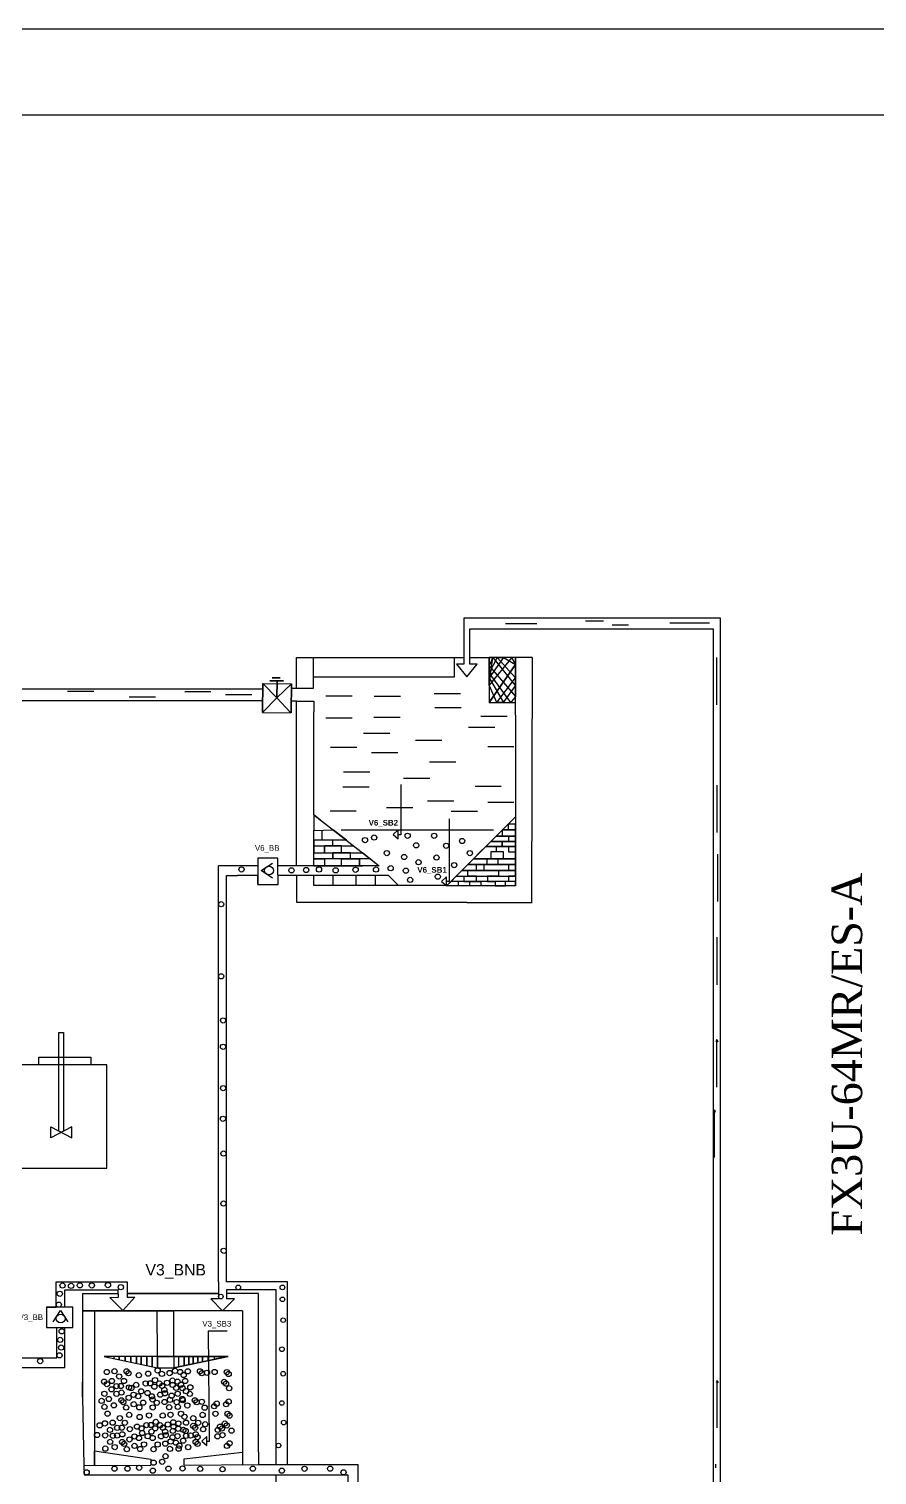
# Model space of a CAD drawing. Header units: millimetres. Extents: x 7014966 to 7187914, y 108642 to 109358.
# Drawn here: x 7015304.6 to 7015434.8, y 109136.1 to 109358.2 of the extents above; entities that cross this region are included whole.
import ezdxf

# ---------------------------------------------------------------- set-up
doc = ezdxf.new("R2010")
doc.units = ezdxf.units.MM
doc.layers.add('1. Net dam', color=7, linetype='Continuous', lineweight=35)
doc.layers.add('Layer1', color=7, linetype='Continuous', lineweight=30)
doc.styles.add('Annotative', font='txt')
doc.styles.get("Standard").update_dxf_attribs({"font": 'arial.ttf'})

msp = doc.modelspace()

# ---------------------------------------------------------------- linework, layer by layer
for p, q in [((7015410.79, 109267.76), (7015371.35, 109267.76)), ((7015371.35, 109267.76), (7015371.35, 109260.69)), ((7015377.78, 109266.93), (7015382.58, 109266.93)), ((7015390.03, 109267.32), (7015392.84, 109267.32)), ((7015394.17, 109266.72), (7015396.63, 109266.72)), ((7015403.01, 109267.04), (7015409.08, 109267.04)), ((7015410.79, 109220.13), (7015410.79, 109267.76)), ((7015372.3, 109260.68), (7015372.3, 109266.1)), ((7015372.3, 109266.1), (7015409.67, 109266.1)), ((7015409.67, 109266.1), (7015409.67, 109218.07)), ((7015345.71, 109256.96), (7015345.71, 109261.69)), ((7015345.71, 109261.69), (7015371.35, 109261.69)), ((7015348.32, 109256.96), (7015348.32, 109261.69)), ((7015369.92, 109258.71), (7015369.92, 109261.69)), ((7015371.35, 109260.69), (7015370.27, 109260.69)), ((7015370.27, 109260.69), (7015371.82, 109258.71)), ((7015371.82, 109258.71), (7015373.41, 109260.68)), ((7015372.3, 109261.69), (7015375.82, 109261.69)), ((7015373.41, 109260.68), (7015372.3, 109260.68)), ((7015379.29, 109261.69), (7015375.28, 109261.69)), ((7015375.28, 109261.69), (7015375.28, 109257.47)), ((7015378.72, 109261.69), (7015375.28, 109257.47)), ((7015377.47, 109261.69), (7015375.28, 109258.57)), ((7015376.48, 109261.69), (7015375.28, 109259.35)), ((7015375.28, 109260.39), (7015375.28, 109261.69)), ((7015375.82, 109261.69), (7015375.28, 109260.39)), ((7015375.28, 109257.47), (7015375.82, 109261.69)), ((7015379.29, 109260.64), (7015375.28, 109254.78)), ((7015375.28, 109254.78), (7015379.29, 109260.64)), ((7015375.28, 109259.35), (7015375.28, 109260.39)), ((7015375.28, 109260.39), (7015379.29, 109255.73)), ((7015375.82, 109261.69), (7015379.29, 109257.33)), ((7015377.47, 109261.69), (7015376.48, 109261.69)), ((7015379.29, 109258.57), (7015376.48, 109261.69)), ((7015376.48, 109261.69), (7015377.47, 109261.69)), ((7015379.29, 109261.69), (7015377.47, 109261.69)), ((7015377.47, 109261.69), (7015377.47, 109261.69)), ((7015377.47, 109261.69), (7015379.29, 109260.64)), ((7015379.29, 109261.69), (7015378.72, 109261.69)), ((7015379.29, 109260.64), (7015378.72, 109261.69)), ((7015381.88, 109261.69), (7015379, 109261.69)), ((7015379.29, 109252.84), (7015379.29, 109261.69)), ((7015379.29, 109261.69), (7015379.29, 109260.64)), ((7015379.29, 109260.64), (7015379.29, 109258.57)), ((7015381.88, 109261.69), (7015381.78, 109224.05)), ((7015410.23, 109254.42), (7015410.23, 109261.71)), ((7015340.52, 109257.71), (7015344.9, 109257.67)), ((7015348.32, 109258.71), (7015369.92, 109258.71)), ((7015375.28, 109258.57), (7015375.28, 109259.35)), ((7015378.59, 109254.78), (7015375.28, 109259.35)), ((7015375.28, 109259.35), (7015375.28, 109258.57)), ((7015375.28, 109257.47), (7015375.28, 109258.57)), ((7015375.28, 109258.57), (7015377.47, 109254.78)), ((7015375.28, 109257.47), (7015375.28, 109254.78)), ((7015375.28, 109257.47), (7015375.28, 109254.78)), ((7015376.44, 109254.78), (7015375.28, 109257.47)), ((7015376.44, 109254.78), (7015379.29, 109258.57)), ((7015379.29, 109258.57), (7015379.29, 109257.33)), ((7015379.29, 109257.33), (7015379.29, 109258.57)), ((7015340.51, 109256.84), (7015224.71, 109256.84)), ((7015314.56, 109256.46), (7015310.52, 109256.46)), ((7015324.05, 109255.62), (7015320.01, 109255.62)), ((7015332.55, 109256.4), (7015328.52, 109256.4)), ((7015338.81, 109255.96), (7015334.77, 109255.96)), ((7015344.9, 109256.96), (7015345.71, 109256.96)), ((7015345.71, 109256.96), (7015348.32, 109256.96)), ((7015354.23, 109255.75), (7015350.19, 109255.75)), ((7015361.67, 109255.71), (7015357.63, 109255.71)), ((7015370.88, 109256.14), (7015366.84, 109256.14)), ((7015377.47, 109254.78), (7015379.29, 109257.33)), ((7015379.29, 109255.73), (7015378.59, 109254.78)), ((7015379.29, 109255.73), (7015378.59, 109254.78)), ((7015379.29, 109257.33), (7015379.29, 109255.73)), ((7015379.29, 109255.73), (7015379.29, 109255.73)), ((7015340.49, 109255.02), (7015225.84, 109255.02)), ((7015340.48, 109253.23), (7015344.82, 109253.22)), ((7015344.88, 109255.12), (7015344.88, 109255.12)), ((7015345.71, 109254.99), (7015344.88, 109254.99)), ((7015345.71, 109253.14), (7015345.71, 109254.99)), ((7015345.71, 109254.99), (7015348.35, 109254.99)), ((7015345.71, 109229.71), (7015345.71, 109253.14)), ((7015348.35, 109254.99), (7015348.35, 109253.34)), ((7015348.35, 109237.53), (7015348.35, 109253.34)), ((7015370.96, 109253.95), (7015366.93, 109253.95)), ((7015375.28, 109254.78), (7015379.29, 109254.78)), ((7015375.28, 109254.78), (7015379.29, 109254.78)), ((7015375.28, 109254.78), (7015376.44, 109254.78)), ((7015376.44, 109254.78), (7015377.47, 109254.78)), ((7015376.44, 109254.78), (7015377.47, 109254.78)), ((7015377.47, 109254.78), (7015376.44, 109254.78)), ((7015354.23, 109252.4), (7015350.19, 109252.4)), ((7015361.58, 109252.49), (7015357.55, 109252.49)), ((7015376.12, 109250.95), (7015372.09, 109250.95)), ((7015378.02, 109252.61), (7015373.98, 109252.61)), ((7015379.29, 109252.84), (7015379.29, 109234.09)), ((7015360, 109250.04), (7015355.97, 109250.04)), ((7015367.99, 109248.95), (7015363.96, 109248.95)), ((7015354.96, 109247.86), (7015350.93, 109247.86)), ((7015361.24, 109247.05), (7015357.2, 109247.05)), ((7015379.07, 109248), (7015375.04, 109248)), ((7015370.13, 109245.63), (7015366.1, 109245.63)), ((7015356.96, 109244.11), (7015352.92, 109244.11)), ((7015361.7, 109242.2), (7015361.7, 109234.47)), ((7015366.14, 109243.11), (7015362.1, 109243.11)), ((7015410.26, 109234.82), (7015410.26, 109242.11)), ((7015356.82, 109241.78), (7015352.78, 109241.78)), ((7015377.12, 109241.87), (7015373.09, 109241.87)), ((7015348.36, 109237.53), (7015358.39, 109229.71)), ((7015349.37, 109236.73), (7015348.36, 109237.53)), ((7015348.36, 109237.53), (7015348.36, 109235.15)), ((7015354.87, 109238.12), (7015350.83, 109238.12)), ((7015363.52, 109238.59), (7015359.49, 109238.59)), ((7015369.85, 109239.64), (7015365.81, 109239.64)), ((7015373.46, 109238.07), (7015369.43, 109238.07)), ((7015379.07, 109239.45), (7015375.04, 109239.45)), ((7015352.55, 109235.25), (7015375.95, 109235.25)), ((7015368.73, 109226.63), (7015379.29, 109237.24)), ((7015379.29, 109237.24), (7015368.73, 109226.63)), ((7015369.12, 109236.91), (7015369.12, 109227.28)), ((7015379.29, 109236.11), (7015378.17, 109236.11)), ((7015378.17, 109236.11), (7015378.17, 109235.21)), ((7015379.29, 109237.24), (7015379.29, 109226.63)), ((7015379.29, 109235.21), (7015379.29, 109236.11)), ((7015348.36, 109235.15), (7015351.32, 109235.21)), ((7015348.36, 109229.71), (7015348.36, 109235.15)), ((7015353.34, 109233.65), (7015348.36, 109233.65)), ((7015348.36, 109233.65), (7015348.36, 109231.69)), ((7015349.64, 109233.65), (7015349.64, 109235.18)), ((7015351.27, 109233.65), (7015349.64, 109233.65)), ((7015351.27, 109232.75), (7015351.27, 109233.65)), ((7015353.34, 109233.65), (7015351.32, 109235.21)), ((7015351.32, 109235.21), (7015353.34, 109233.65)), ((7015361.3, 109235.22), (7015360.53, 109234.52)), ((7015360.53, 109234.52), (7015361.3, 109233.86)), ((7015361.3, 109234.56), (7015361.3, 109235.22)), ((7015361.3, 109233.86), (7015361.3, 109234.56)), ((7015361.7, 109234.47), (7015361.3, 109234.47)), ((7015375.53, 109233.45), (7015374.73, 109232.66)), ((7015379.29, 109233.45), (7015375.53, 109233.45)), ((7015375.53, 109233.45), (7015379.29, 109233.45)), ((7015375.53, 109233.45), (7015375.53, 109233.45)), ((7015379.29, 109234.25), (7015376.32, 109234.25)), ((7015376.32, 109234.25), (7015379.29, 109234.25)), ((7015377.25, 109232.66), (7015377.25, 109233.45)), ((7015377.25, 109233.45), (7015377.25, 109232.66)), ((7015379.29, 109235.21), (7015377.28, 109235.21)), ((7015377.28, 109235.21), (7015379.29, 109235.21)), ((7015377.28, 109235.21), (7015377.28, 109234.25)), ((7015378.17, 109235.21), (7015379.29, 109235.21)), ((7015379.29, 109234.25), (7015378.22, 109234.25)), ((7015378.22, 109234.25), (7015378.22, 109233.45)), ((7015378.22, 109234.25), (7015378.22, 109233.45)), ((7015378.22, 109233.45), (7015379.29, 109233.45)), ((7015379.29, 109234.25), (7015379.29, 109235.21)), ((7015379.29, 109235.21), (7015379.29, 109234.25)), ((7015379.29, 109233.45), (7015379.29, 109234.25)), ((7015379.29, 109234.25), (7015379.29, 109233.45)), ((7015379.29, 109232.66), (7015379.29, 109233.45)), ((7015379.29, 109233.45), (7015379.29, 109232.66)), ((7015379.29, 109233.45), (7015379.29, 109232.66)), ((7015342.84, 109230.88), (7015339.74, 109230.88)), ((7015339.74, 109230.88), (7015339.74, 109226.83)), ((7015342.84, 109229.61), (7015342.84, 109230.88)), ((7015348.36, 109230.76), (7015348.36, 109232.75)), ((7015348.36, 109232.75), (7015354.49, 109232.75)), ((7015348.36, 109231.69), (7015355.8, 109231.69)), ((7015352.57, 109232.75), (7015349.97, 109232.75)), ((7015349.97, 109232.75), (7015349.97, 109231.69)), ((7015349.97, 109231.69), (7015349.97, 109232.75)), ((7015349.97, 109232.75), (7015351.27, 109232.75)), ((7015354, 109231.69), (7015351.27, 109231.69)), ((7015351.27, 109231.69), (7015351.27, 109230.76)), ((7015351.27, 109230.76), (7015351.27, 109231.69)), ((7015351.27, 109231.69), (7015352.57, 109231.69)), ((7015352.57, 109231.69), (7015352.57, 109232.75)), ((7015354, 109230.76), (7015354, 109231.69)), ((7015355.8, 109231.73), (7015358.39, 109229.71)), ((7015355.8, 109231.69), (7015357.04, 109230.76)), ((7015373.9, 109231.83), (7015372.85, 109230.76)), ((7015374.73, 109232.66), (7015373.9, 109231.83)), ((7015374.73, 109232.66), (7015373.9, 109231.83)), ((7015379.29, 109232.66), (7015374.73, 109232.66)), ((7015374.73, 109232.66), (7015379.29, 109232.66)), ((7015374.73, 109232.66), (7015377.25, 109232.66)), ((7015377.25, 109232.66), (7015374.73, 109232.66)), ((7015376.41, 109232.66), (7015374.73, 109232.66)), ((7015377.46, 109231.83), (7015375.51, 109231.83)), ((7015375.51, 109231.83), (7015375.51, 109230.76)), ((7015376.41, 109231.83), (7015376.41, 109232.66)), ((7015377.46, 109230.76), (7015377.46, 109231.83)), ((7015379.29, 109232.66), (7015378.22, 109232.66)), ((7015378.22, 109232.66), (7015378.22, 109231.83)), ((7015378.22, 109231.83), (7015379.29, 109231.83)), ((7015379.29, 109231.83), (7015379.29, 109232.66)), ((7015379.29, 109230.76), (7015379.29, 109231.83)), ((7015379.29, 109231.83), (7015379.29, 109230.76)), ((7015410.37, 109224.22), (7015410.37, 109231.51)), ((7015339.71, 109229.71), (7015333.71, 109229.71)), ((7015333.71, 109165.8), (7015333.71, 109229.71)), ((7015339.74, 109229.61), (7015339.74, 109229.61)), ((7015340.24, 109228.98), (7015341.98, 109230.1)), ((7015341.98, 109227.83), (7015340.24, 109228.98)), ((7015348.36, 109229.71), (7015342.84, 109229.71)), ((7015342.87, 109226.83), (7015342.84, 109229.61)), ((7015357.04, 109230.76), (7015348.36, 109230.76)), ((7015348.36, 109230.76), (7015350, 109230.76)), ((7015358.39, 109229.71), (7015348.36, 109229.71)), ((7015348.36, 109229.71), (7015355.8, 109229.71)), ((7015351.32, 109229.71), (7015349.37, 109229.71)), ((7015350, 109230.76), (7015350, 109229.71)), ((7015350, 109229.71), (7015352.6, 109229.71)), ((7015352.6, 109229.71), (7015352.6, 109230.76)), ((7015352.6, 109230.76), (7015355.37, 109230.76)), ((7015358.39, 109229.71), (7015353.34, 109229.71)), ((7015355.37, 109230.76), (7015354, 109230.76)), ((7015355.37, 109230.76), (7015355.37, 109229.71)), ((7015355.37, 109229.71), (7015355.37, 109230.76)), ((7015371.09, 109229), (7015368.73, 109226.63)), ((7015368.73, 109226.63), (7015371.09, 109229)), ((7015372.85, 109230.76), (7015370.2, 109228.11)), ((7015379.29, 109229), (7015371.09, 109229)), ((7015371.09, 109229), (7015379.29, 109229)), ((7015372.01, 109228.11), (7015372.01, 109229)), ((7015372.01, 109229), (7015373.33, 109229)), ((7015379.29, 109229.93), (7015372.02, 109229.93)), ((7015372.02, 109229.93), (7015379.29, 109229.93)), ((7015379.29, 109230.76), (7015372.85, 109230.76)), ((7015372.85, 109230.76), (7015379.29, 109230.76)), ((7015372.85, 109230.76), (7015377.46, 109230.76)), ((7015374.94, 109230.76), (7015372.85, 109230.76)), ((7015373.33, 109229), (7015373.33, 109229.93)), ((7015373.33, 109229.93), (7015374.94, 109229.93)), ((7015376.58, 109229.93), (7015374.44, 109229.93)), ((7015374.44, 109229.93), (7015374.44, 109229)), ((7015374.44, 109229), (7015376.68, 109229)), ((7015374.94, 109229.93), (7015374.94, 109230.76)), ((7015375.51, 109230.76), (7015376.58, 109230.76)), ((7015376.58, 109230.76), (7015376.58, 109229.93)), ((7015376.68, 109229), (7015376.68, 109228.11)), ((7015379.29, 109230.76), (7015378.22, 109230.76)), ((7015378.22, 109230.76), (7015379.29, 109230.76)), ((7015379.29, 109229.93), (7015378.25, 109229.93)), ((7015378.25, 109229.93), (7015378.25, 109229)), ((7015378.25, 109229), (7015379.29, 109229)), ((7015379.29, 109229.93), (7015379.29, 109230.76)), ((7015379.29, 109230.76), (7015379.29, 109229.93)), ((7015379.29, 109229), (7015379.29, 109229.93)), ((7015379.29, 109228.11), (7015379.29, 109229)), ((7015379.29, 109229), (7015379.29, 109228.11)), ((7015334.95, 109165.8), (7015334.95, 109228.24)), ((7015334.95, 109228.24), (7015336.65, 109228.24)), ((7015339.74, 109228.24), (7015336.65, 109228.24)), ((7015339.74, 109226.83), (7015339.74, 109228.29)), ((7015339.74, 109226.83), (7015342.87, 109226.83)), ((7015348.36, 109228.22), (7015342.85, 109228.22)), ((7015345.72, 109224.07), (7015345.72, 109228.24)), ((7015359.81, 109228.24), (7015348.36, 109228.24)), ((7015348.36, 109226.66), (7015348.36, 109228.24)), ((7015368.76, 109226.66), (7015348.36, 109226.66)), ((7015351.24, 109226.66), (7015348.36, 109226.66)), ((7015354.87, 109228.24), (7015351.24, 109228.24)), ((7015351.24, 109228.24), (7015351.24, 109226.66)), ((7015354.87, 109226.66), (7015354.87, 109228.24)), ((7015357.74, 109226.66), (7015354.87, 109226.66)), ((7015359.81, 109228.24), (7015357.74, 109228.24)), ((7015357.74, 109228.24), (7015357.74, 109226.66)), ((7015361.34, 109226.66), (7015359.81, 109228.24)), ((7015368.73, 109228.02), (7015367.95, 109227.32)), ((7015367.95, 109227.32), (7015368.73, 109226.66)), ((7015369.12, 109227.28), (7015368.72, 109227.28)), ((7015368.73, 109227.36), (7015368.73, 109228.02)), ((7015368.73, 109226.66), (7015368.73, 109227.36)), ((7015369.41, 109227.31), (7015368.73, 109226.63)), ((7015368.73, 109226.63), (7015369.41, 109227.31)), ((7015379.29, 109226.63), (7015368.73, 109226.63)), ((7015368.73, 109226.63), (7015368.73, 109226.63)), ((7015369.41, 109227.31), (7015370.2, 109228.11)), ((7015379.29, 109227.31), (7015369.41, 109227.31)), ((7015370.2, 109228.11), (7015379.29, 109228.11)), ((7015370.2, 109228.11), (7015371.38, 109228.11)), ((7015372.3, 109227.31), (7015370.52, 109227.31)), ((7015370.52, 109227.31), (7015370.52, 109226.63)), ((7015371.38, 109228.11), (7015371.38, 109227.31)), ((7015371.38, 109227.31), (7015373.98, 109227.31)), ((7015373.31, 109228.11), (7015372.01, 109228.11)), ((7015372.3, 109226.63), (7015372.3, 109227.31)), ((7015373.98, 109226.63), (7015372.3, 109226.63)), ((7015373.31, 109227.31), (7015373.31, 109228.11)), ((7015377.75, 109227.31), (7015373.31, 109227.31)), ((7015373.98, 109227.31), (7015373.98, 109226.63)), ((7015376.68, 109228.11), (7015375.01, 109228.11)), ((7015375.01, 109228.11), (7015375.01, 109227.31)), ((7015375.01, 109227.31), (7015376.18, 109227.31)), ((7015376.18, 109227.31), (7015376.18, 109226.63)), ((7015376.18, 109226.63), (7015377.75, 109226.63)), ((7015377.75, 109226.63), (7015377.75, 109227.31)), ((7015379.29, 109228.11), (7015378.25, 109228.11)), ((7015378.25, 109228.11), (7015378.25, 109227.31)), ((7015379.29, 109226.63), (7015379.29, 109227.31)), ((7015371.85, 109224.07), (7015345.72, 109224.07)), ((7015371.85, 109224.07), (7015381.88, 109224.05)), ((7015410.79, 109105.89), (7015410.79, 109220.13)), ((7015409.67, 109218.07), (7015409.67, 109105.86)), ((7015410.24, 109211.44), (7015410.24, 109218.73)), ((7015309.18, 109188.98), (7015309.18, 109204.09)), ((7015309.18, 109204.09), (7015309.94, 109204.09)), ((7015309.94, 109204.09), (7015309.94, 109188.97)), ((7015410.19, 109203.02), (7015410.04, 109202.7)), ((7015410.19, 109195.73), (7015410.19, 109203.02)), ((7015410.19, 109203.02), (7015410.35, 109202.7)), ((7015306.14, 109199.12), (7015306.14, 109200.32)), ((7015306.14, 109200.32), (7015314.09, 109200.32)), ((7015314.09, 109200.32), (7015314.09, 109199.12)), ((7015316.57, 109199.12), (7015303.57, 109199.12)), ((7015316.57, 109183.3), (7015316.57, 109199.12)), ((7015409.83, 109192.21), (7015409.67, 109191.89)), ((7015409.83, 109184.92), (7015409.83, 109192.21)), ((7015409.83, 109192.21), (7015409.98, 109191.89)), ((7015307.95, 109189.62), (7015311.18, 109187.94)), ((7015311.18, 109189.62), (7015307.95, 109187.94)), ((7015307.95, 109187.94), (7015307.95, 109189.62)), ((7015311.18, 109187.94), (7015311.18, 109189.62)), ((7015303.57, 109183.3), (7015316.57, 109183.3)), ((7015308.79, 109161.92), (7015308.79, 109165.8)), ((7015308.79, 109165.8), (7015319.03, 109165.8)), ((7015310.1, 109161.92), (7015310.1, 109164.6)), ((7015310.1, 109164.6), (7015318.31, 109164.6)), ((7015318.34, 109163.46), (7015318.31, 109164.6)), ((7015318.78, 109165.8), (7015318.91, 109165.8)), ((7015319.03, 109165.8), (7015319.71, 109165.8)), ((7015319.71, 109165.8), (7015319.71, 109163.46)), ((7015333.71, 109165.8), (7015333.71, 109163.2)), ((7015344.31, 109165.8), (7015334.95, 109165.8)), ((7015342.58, 109164.6), (7015334.95, 109164.6)), ((7015334.95, 109164.6), (7015334.95, 109163.2)), ((7015342.58, 109137.75), (7015342.58, 109164.6)), ((7015344.31, 109137.75), (7015344.31, 109165.8)), ((7015312.82, 109164.05), (7015312.82, 109148.03)), ((7015312.82, 109164.05), (7015318.33, 109164.03)), ((7015317.04, 109163.43), (7015318.34, 109163.46)), ((7015319.03, 109161.4), (7015317.04, 109163.43)), ((7015320.87, 109163.46), (7015319.03, 109161.4)), ((7015319.71, 109164.05), (7015333.71, 109164.05)), ((7015333.71, 109164.05), (7015319.71, 109164.05)), ((7015319.71, 109163.46), (7015320.87, 109163.46)), ((7015333.71, 109163.2), (7015332.53, 109163.2)), ((7015332.53, 109163.2), (7015334.31, 109161.38)), ((7015333.71, 109163.2), (7015333.71, 109163.2)), ((7015334.31, 109161.38), (7015336.17, 109163.2)), ((7015339.84, 109164.05), (7015334.95, 109164.05)), ((7015336.17, 109163.2), (7015334.95, 109163.2)), ((7015339.84, 109153.87), (7015339.84, 109164.05)), ((7015311.37, 109161.92), (7015307.32, 109161.92)), ((7015307.32, 109161.92), (7015307.32, 109158.8)), ((7015307.32, 109161.92), (7015308.79, 109161.92)), ((7015308.32, 109159.69), (7015309.47, 109161.43)), ((7015309.47, 109161.43), (7015310.59, 109159.69)), ((7015310.1, 109161.92), (7015310.1, 109161.92)), ((7015311.37, 109158.83), (7015311.37, 109161.92)), ((7015337.4, 109161.38), (7015312.82, 109161.38)), ((7015312.82, 109161.38), (7015314.67, 109161.38)), ((7015314.67, 109161.38), (7015314.67, 109150.41)), ((7015314.67, 109161.38), (7015324.39, 109161.38)), ((7015324.35, 109154.35), (7015324.3, 109161.38)), ((7015324.39, 109161.38), (7015326.89, 109161.38)), ((7015326.84, 109154.37), (7015326.84, 109161.38)), ((7015337.4, 109161.38), (7015337.4, 109153.87)), ((7015307.32, 109158.8), (7015308.91, 109158.8)), ((7015308.91, 109154.13), (7015308.91, 109158.83)), ((7015308.91, 109158.83), (7015310.1, 109158.83)), ((7015310.1, 109152.66), (7015310.1, 109158.83)), ((7015310.1, 109158.83), (7015311.37, 109158.83)), ((7015332.32, 109141.3), (7015332.2, 109158.3)), ((7015332.2, 109158.3), (7015335.04, 109158.3)), ((7015299.22, 109154.13), (7015308.73, 109154.13)), ((7015308.73, 109154.13), (7015308.91, 109154.13)), ((7015324.35, 109154.35), (7015316.15, 109154.35)), ((7015316.15, 109154.35), (7015324.35, 109152.61)), ((7015318.47, 109154.35), (7015317.64, 109154.35)), ((7015317.64, 109154.35), (7015317.64, 109154.04)), ((7015319.38, 109154.35), (7015318.47, 109154.35)), ((7015318.47, 109154.35), (7015318.47, 109153.86)), ((7015318.47, 109153.86), (7015318.47, 109154.35)), ((7015320.24, 109154.35), (7015319.38, 109154.35)), ((7015319.38, 109154.35), (7015319.38, 109153.66)), ((7015319.38, 109153.66), (7015319.38, 109154.35)), ((7015321.1, 109154.35), (7015320.24, 109154.35)), ((7015320.24, 109154.35), (7015320.24, 109153.48)), ((7015320.24, 109153.48), (7015320.24, 109154.35)), ((7015321.86, 109154.35), (7015321.1, 109154.35)), ((7015321.1, 109154.35), (7015321.1, 109153.3)), ((7015321.1, 109153.3), (7015321.1, 109154.35)), ((7015322.7, 109154.35), (7015321.86, 109154.35)), ((7015321.86, 109154.35), (7015321.86, 109153.13)), ((7015321.86, 109153.13), (7015321.86, 109154.35)), ((7015323.54, 109154.35), (7015322.7, 109154.35)), ((7015322.7, 109154.35), (7015322.7, 109152.96)), ((7015322.7, 109152.96), (7015322.7, 109154.35)), ((7015324.35, 109154.35), (7015323.54, 109154.35)), ((7015323.54, 109154.35), (7015323.54, 109152.78)), ((7015323.54, 109152.78), (7015323.54, 109154.35)), ((7015324.31, 109154.35), (7015326.84, 109154.37)), ((7015326.84, 109154.37), (7015324.35, 109154.35)), ((7015324.35, 109153.88), (7015324.35, 109154.35)), ((7015324.35, 109154.35), (7015324.35, 109152.61)), ((7015324.35, 109152.61), (7015324.35, 109153.88)), ((7015326.84, 109154.37), (7015335.21, 109154.37)), ((7015335.21, 109154.37), (7015326.84, 109154.37)), ((7015326.84, 109154.37), (7015326.84, 109152.61)), ((7015326.84, 109152.61), (7015335.21, 109154.37)), ((7015335.21, 109154.37), (7015326.84, 109152.61)), ((7015328.42, 109154.37), (7015327.58, 109154.37)), ((7015327.58, 109154.37), (7015327.58, 109152.76)), ((7015329.14, 109154.37), (7015328.42, 109154.37)), ((7015328.42, 109154.37), (7015328.42, 109152.94)), ((7015328.42, 109152.94), (7015328.42, 109154.37)), ((7015329.84, 109154.37), (7015329.14, 109154.37)), ((7015329.14, 109154.37), (7015329.14, 109153.09)), ((7015329.14, 109153.09), (7015329.14, 109154.37)), ((7015330.54, 109154.37), (7015329.84, 109154.37)), ((7015329.84, 109154.37), (7015329.84, 109153.24)), ((7015329.84, 109153.24), (7015329.84, 109154.37)), ((7015331.27, 109154.37), (7015330.54, 109154.37)), ((7015330.54, 109154.37), (7015330.54, 109153.39)), ((7015330.54, 109153.39), (7015330.54, 109154.37)), ((7015332.13, 109154.37), (7015331.27, 109154.37)), ((7015331.27, 109154.37), (7015331.27, 109153.54)), ((7015331.27, 109153.54), (7015331.27, 109154.37)), ((7015333.12, 109154.37), (7015332.13, 109154.37)), ((7015332.13, 109154.37), (7015332.13, 109153.72)), ((7015332.13, 109153.72), (7015332.13, 109154.37)), ((7015335.21, 109154.37), (7015333.12, 109153.93)), ((7015333.12, 109153.93), (7015333.12, 109154.37)), ((7015337.4, 109153.87), (7015337.4, 109141.61)), ((7015339.84, 109141.61), (7015339.84, 109153.87)), ((7015299.22, 109152.66), (7015308.91, 109152.66)), ((7015308.91, 109152.66), (7015309.53, 109152.66)), ((7015309.53, 109152.66), (7015310.1, 109152.66)), ((7015324.35, 109152.61), (7015326.84, 109152.61)), ((7015326.84, 109152.61), (7015326.84, 109152.61)), ((7015339.84, 109148.09), (7015339.84, 109152.64)), ((7015312.82, 109148.09), (7015312.82, 109150.41)), ((7015314.67, 109150.41), (7015314.67, 109137.61)), ((7015410.26, 109150.68), (7015410.1, 109150.36)), ((7015410.26, 109143.39), (7015410.26, 109150.68)), ((7015410.26, 109150.68), (7015410.42, 109150.36)), ((7015312.82, 109148.09), (7015313.04, 109137.6)), ((7015331.92, 109142.05), (7015331.14, 109141.34)), ((7015331.92, 109141.38), (7015331.92, 109142.05)), ((7015314.67, 109137.61), (7015314.67, 109139.86)), ((7015314.67, 109139.86), (7015323.35, 109138.6)), ((7015331.14, 109141.34), (7015331.92, 109140.68)), ((7015332.31, 109141.3), (7015331.91, 109141.3)), ((7015331.92, 109140.68), (7015331.92, 109141.38)), ((7015337.4, 109141.61), (7015337.41, 109139.68)), ((7015339.84, 109139.68), (7015339.84, 109141.61)), ((7015313.04, 109137.6), (7015323.35, 109137.65)), ((7015313.04, 109137.6), (7015313.07, 109136.16)), ((7015323.35, 109138.6), (7015323.35, 109137.65)), ((7015328.46, 109138.64), (7015337.41, 109139.68)), ((7015328.46, 109137.65), (7015328.46, 109138.64)), ((7015328.46, 109137.65), (7015339.84, 109137.75)), ((7015337.41, 109139.68), (7015337.41, 109137.73)), ((7015339.84, 109139.68), (7015339.84, 109137.75)), ((7015339.84, 109137.75), (7015353.08, 109137.75)), ((7015353.08, 109137.75), (7015355.1, 109137.75)), ((7015355.1, 109137.75), (7015355.1, 109133.18)), ((7015410.03, 109137.83), (7015410.03, 109137.25)), ((7015313.07, 109136.16), (7015339.81, 109136.16)), ((7015339.81, 109136.16), (7015352.51, 109136.16)), ((7015342.58, 109115.62), (7015342.58, 109136.16)), ((7015352.51, 109136.16), (7015353.57, 109136.16)), ((7015353.57, 109136.16), (7015353.57, 109133.18))]:
    msp.add_line(p, q)
for points in [[(7014965.6, 109358.22), (7016035.89, 109358.22), (7016035.89, 108641.85), (7014965.6, 108641.85)], [(7014978.39, 109345.02), (7016022.96, 109345.02), (7016022.96, 108653.49), (7014978.39, 108653.49)]]:
    msp.add_lwpolyline(points, close=True)
for centre, radius in [((7015356.21, 109233.65), 0.4), ((7015357.61, 109234.05), 0.4), ((7015362.75, 109234.32), 0.4), ((7015364.07, 109232.85), 0.4), ((7015366.82, 109234.32), 0.4), ((7015368.67, 109232.78), 0.4), ((7015371.11, 109233.52), 0.4), ((7015359.56, 109231.65), 0.4), ((7015362.2, 109231.06), 0.4), ((7015367.17, 109230.98), 0.4), ((7015372.31, 109231.65), 0.4), ((7015337.25, 109229.15), 0.4), ((7015341.47, 109228.99), 0.674), ((7015344.91, 109229.01), 0.4), ((7015347.17, 109229.06), 0.4), ((7015349.15, 109229.14), 0.4), ((7015351.7, 109229.01), 0.4), ((7015354.76, 109229.1), 0.4), ((7015357.9, 109229.13), 0.4), ((7015360.15, 109229.33), 0.4), ((7015362.48, 109228.96), 0.4), ((7015364.42, 109230.26), 0.4), ((7015369.89, 109229.81), 0.4), ((7015363.13, 109227.54), 0.4), ((7015367.37, 109228.04), 0.4), ((7015334.12, 109223.81), 0.4), ((7015334.12, 109212.74), 0.4), ((7015334.42, 109205.96), 0.4), ((7015334.41, 109201.92), 0.4), ((7015334.42, 109195.57), 0.4), ((7015334.4, 109190.86), 0.4), ((7015334.48, 109185.52), 0.4), ((7015334.47, 109177.84), 0.4), ((7015334.51, 109170.59), 0.4), ((7015309.34, 109163.98), 0.4), ((7015309.78, 109165.25), 0.4), ((7015311.08, 109165.2), 0.4), ((7015312.43, 109165.28), 0.4), ((7015314.28, 109165.26), 0.4), ((7015316.74, 109165.31), 0.4), ((7015318.72, 109165), 0.4), ((7015336.74, 109164.96), 0.354), ((7015343.53, 109164.96), 0.354), ((7015309.19, 109162.32), 0.4), ((7015334.07, 109163.56), 0.354), ((7015343.53, 109163.13), 0.354), ((7015309.48, 109160.19), 0.674), ((7015343.64, 109159.93), 0.354), ((7015309.64, 109158.22), 0.4), ((7015309.42, 109156.91), 0.4), ((7015309.56, 109155.73), 0.4), ((7015343.45, 109155.47), 0.354), ((7015306.33, 109153.65), 0.4), ((7015309.31, 109154.53), 0.4), ((7015309.31, 109154.53), 0.4), ((7015309.31, 109154.53), 0.4), ((7015316.16, 109150.48), 0.4), ((7015316.56, 109151.97), 0.4), ((7015317.34, 109150.6), 0.4), ((7015317.74, 109152.09), 0.4), ((7015318.45, 109151.29), 0.4), ((7015319.2, 109150.59), 0.4), ((7015319.6, 109152.08), 0.4), ((7015319.89, 109151.79), 0.4), ((7015321.48, 109151.48), 0.4), ((7015322.93, 109151.71), 0.4), ((7015323.97, 109150.72), 0.4), ((7015324.37, 109152.21), 0.4), ((7015325.03, 109151.69), 0.4), ((7015326.21, 109151.81), 0.4), ((7015326.64, 109150.66), 0.4), ((7015327.04, 109152.15), 0.4), ((7015327.42, 109150.48), 0.4), ((7015327.82, 109151.97), 0.4), ((7015328.36, 109151.51), 0.4), ((7015328.61, 109150.59), 0.4), ((7015329.01, 109152.08), 0.4), ((7015330.87, 109152.07), 0.4), ((7015331.15, 109151.79), 0.4), ((7015331.94, 109151.85), 0.4), ((7015333.12, 109151.97), 0.4), ((7015334.58, 109150.46), 0.4), ((7015334.98, 109151.95), 0.4), ((7015335.27, 109151.67), 0.4), ((7015343.64, 109151.71), 0.354), ((7015316.19, 109148.63), 0.4), ((7015316.59, 109150.12), 0.4), ((7015317.29, 109149.32), 0.4), ((7015318.05, 109148.62), 0.4), ((7015318.05, 109149.8), 0.4), ((7015318.73, 109149.82), 0.4), ((7015318.82, 109148.82), 0.4), ((7015319.97, 109149.6), 0.4), ((7015320.33, 109149.51), 0.4), ((7015320.68, 109148.48), 0.4), ((7015321.08, 109149.99), 0.4), ((7015321.38, 109148.25), 0.4), ((7015321.85, 109149), 0.4), ((7015322.53, 109150.22), 0.4), ((7015322.82, 109148.75), 0.4), ((7015323.22, 109150.24), 0.4), ((7015323.87, 109149.72), 0.4), ((7015324.63, 109150.2), 0.4), ((7015324.77, 109148.5), 0.4), ((7015325.06, 109149.84), 0.4), ((7015325.4, 109149.22), 0.4), ((7015325.49, 109148.69), 0.4), ((7015325.81, 109150.32), 0.4), ((7015326.52, 109148.34), 0.4), ((7015326.67, 109150), 0.4), ((7015327.2, 109149.54), 0.4), ((7015327.45, 109148.63), 0.4), ((7015327.96, 109150.02), 0.4), ((7015328.19, 109149.49), 0.4), ((7015328.73, 109149.03), 0.4), ((7015329.31, 109148.61), 0.4), ((7015329.38, 109149.61), 0.4), ((7015334.87, 109150.18), 0.4), ((7015335.35, 109149.48), 0.4), ((7015315.77, 109147.53), 0.4), ((7015316.21, 109146.62), 0.4), ((7015316.89, 109147.83), 0.4), ((7015317.66, 109146.85), 0.4), ((7015318.82, 109147.63), 0.4), ((7015319.1, 109147.35), 0.4), ((7015319.53, 109146.51), 0.4), ((7015319.93, 109148.02), 0.4), ((7015320.7, 109147.03), 0.4), ((7015321.56, 109146.55), 0.4), ((7015322.15, 109147.26), 0.4), ((7015323.47, 109148.23), 0.4), ((7015323.59, 109147.76), 0.4), ((7015323.61, 109146.53), 0.4), ((7015324.24, 109147.25), 0.4), ((7015325.43, 109147.36), 0.4), ((7015326.13, 109146.56), 0.4), ((7015326.26, 109147.7), 0.4), ((7015327.29, 109147.35), 0.4), ((7015327.48, 109146.61), 0.4), ((7015328.16, 109147.83), 0.4), ((7015328.22, 109147.64), 0.4), ((7015328.93, 109146.84), 0.4), ((7015330.08, 109147.63), 0.4), ((7015330.37, 109147.34), 0.4), ((7015331.15, 109147.4), 0.4), ((7015331.59, 109146.49), 0.4), ((7015333.04, 109146.72), 0.4), ((7015333.44, 109147.12), 0.4), ((7015334.88, 109147.03), 0.4), ((7015335.28, 109147.43), 0.4), ((7015343.43, 109147.21), 0.354), ((7015316.28, 109144.08), 0.4), ((7015316.68, 109145.57), 0.4), ((7015317.46, 109144.2), 0.4), ((7015318.57, 109144.89), 0.4), ((7015319.32, 109144.18), 0.4), ((7015320.01, 109145.39), 0.4), ((7015321.61, 109145.07), 0.4), ((7015322.65, 109143.81), 0.4), ((7015323.05, 109145.3), 0.4), ((7015323.34, 109143.83), 0.4), ((7015324.09, 109144.31), 0.4), ((7015324.75, 109143.8), 0.4), ((7015325.15, 109145.29), 0.4), ((7015325.94, 109143.91), 0.4), ((7015326.34, 109145.4), 0.4), ((7015326.77, 109144.25), 0.4), ((7015327.55, 109144.07), 0.4), ((7015327.95, 109145.56), 0.4), ((7015328.48, 109145.1), 0.4), ((7015328.73, 109144.19), 0.4), ((7015329.84, 109144.88), 0.4), ((7015330.59, 109144.18), 0.4), ((7015331.28, 109145.38), 0.4), ((7015331.66, 109143.95), 0.4), ((7015333.24, 109145.56), 0.4), ((7015334.7, 109144.06), 0.4), ((7015335.1, 109145.55), 0.4), ((7015335.39, 109145.26), 0.4), ((7015343.73, 109144.21), 0.354), ((7015315.07, 109142.29), 0.4), ((7015315.47, 109143.78), 0.4), ((7015316.31, 109142.23), 0.4), ((7015317.05, 109143.09), 0.4), ((7015317.49, 109142.18), 0.4), ((7015318.17, 109143.4), 0.4), ((7015318.17, 109142.21), 0.4), ((7015318.86, 109143.42), 0.4), ((7015318.94, 109142.41), 0.4), ((7015320.05, 109141.61), 0.4), ((7015320.09, 109143.2), 0.4), ((7015320.81, 109142.08), 0.4), ((7015321.21, 109143.58), 0.4), ((7015321.5, 109141.84), 0.4), ((7015321.9, 109143.33), 0.4), ((7015321.98, 109142.6), 0.4), ((7015322.84, 109142.11), 0.4), ((7015323.42, 109142.82), 0.4), ((7015323.6, 109141.83), 0.4), ((7015324, 109143.32), 0.4), ((7015324.89, 109142.09), 0.4), ((7015325.18, 109143.43), 0.4), ((7015325.52, 109142.81), 0.4), ((7015325.61, 109142.28), 0.4), ((7015326.64, 109141.93), 0.4), ((7015326.71, 109142.93), 0.4), ((7015326.79, 109143.59), 0.4), ((7015327.41, 109142.13), 0.4), ((7015327.54, 109143.26), 0.4), ((7015328.32, 109143.08), 0.4), ((7015328.68, 109142.91), 0.4), ((7015328.76, 109142.17), 0.4), ((7015329.44, 109142.21), 0.4), ((7015329.84, 109143.7), 0.4), ((7015330.12, 109143.41), 0.4), ((7015330.21, 109142.4), 0.4), ((7015330.5, 109141.98), 0.4), ((7015331.36, 109143.19), 0.4), ((7015333.55, 109142.09), 0.4), ((7015333.61, 109143.08), 0.4), ((7015333.95, 109143.58), 0.4), ((7015334.23, 109143.29), 0.4), ((7015334.32, 109142.28), 0.4), ((7015334.99, 109143.77), 0.4), ((7015335.71, 109142.96), 0.4), ((7015316.34, 109140.21), 0.4), ((7015317.08, 109141.24), 0.4), ((7015317.78, 109140.44), 0.4), ((7015318.94, 109141.23), 0.4), ((7015319.23, 109140.94), 0.4), ((7015319.65, 109140.11), 0.4), ((7015320.82, 109140.63), 0.4), ((7015321.68, 109140.15), 0.4), ((7015322.27, 109140.85), 0.4), ((7015323.74, 109140.12), 0.4), ((7015324.37, 109140.84), 0.4), ((7015325.55, 109140.96), 0.4), ((7015326.26, 109140.16), 0.4), ((7015326.38, 109141.3), 0.4), ((7015327.16, 109141.12), 0.4), ((7015327.6, 109140.21), 0.4), ((7015327.7, 109140.66), 0.4), ((7015328.28, 109141.42), 0.4), ((7015329.05, 109140.43), 0.4), ((7015330.21, 109141.22), 0.4), ((7015330.49, 109140.93), 0.4), ((7015335.01, 109140.62), 0.4), ((7015335.41, 109141.02), 0.4), ((7015342.93, 109140.68), 0.354), ((7015321.52, 109137.26), 0.4), ((7015323.75, 109138.05), 0.4), ((7015325.05, 109138.19), 0.4), ((7015325.59, 109139.04), 0.4), ((7015328.19, 109137.16), 0.4), ((7015313.47, 109136.56), 0.4), ((7015313.47, 109136.56), 0.4), ((7015317.76, 109137.12), 0.4), ((7015319.74, 109137.12), 0.4), ((7015323.64, 109136.83), 0.4), ((7015326.03, 109137.13), 0.4), ((7015330.91, 109137.1), 0.4), ((7015334.34, 109137.04), 0.4), ((7015338.98, 109137.13), 0.4), ((7015343.45, 109136.83), 0.4), ((7015346.92, 109137.11), 0.4), ((7015350.86, 109137.13), 0.4), ((7015352.91, 109136.56), 0.4)]:
    msp.add_circle(centre, radius)
at = {"layer": '1. Net dam'}
for p, q in [((7015340.52, 109257.71), (7015340.48, 109253.52)), ((7015342.69, 109255.51), (7015340.52, 109257.71)), ((7015343.69, 109258.11), (7015341.58, 109258.12)), ((7015343.19, 109258.57), (7015341.97, 109258.57)), ((7015342.69, 109255.51), (7015342.72, 109258.1)), ((7015342.69, 109255.51), (7015344.9, 109257.67)), ((7015344.9, 109257.67), (7015344.86, 109253.47)), ((7015342.69, 109255.51), (7015340.54, 109253.3)), ((7015342.69, 109255.51), (7015344.79, 109253.25)), ((7015344.89, 109256.27), (7015344.89, 109256.27)), ((7015340.48, 109253.52), (7015340.48, 109253.23)), ((7015340.54, 109253.3), (7015340.48, 109253.23)), ((7015344.79, 109253.25), (7015344.85, 109253.19)), ((7015344.86, 109253.47), (7015344.86, 109253.18)), ((7015344.88, 109254.99), (7015344.88, 109254.99))]:
    msp.add_line(p, q, dxfattribs=at)

# ---------------------------------------------------------------- texts
at = {"attachment_point": 1, "style": 'Annotative'}
for s, insert, char_height, width in [('{\\fArial|b1|i0|c0|p34;V6_SB2}', (7015356.76, 109236.75), 0.8673, 294.6571), ('{\\fArial|b0|i0|c0|p34;V6_BB}', (7015339.3, 109232.88), 0.8673, 605.3718), ('{\\fArial|b1|i0|c0|p34;V6_SB1}', (7015364.24, 109229.51), 0.8673, 294.6571), ('{\\fArial|b0|i0|c0|p34;V3_BNB}', (7015322.5, 109168.54), 1.7346, 1120.8887), ('{\\fArial|b0|i0|c0|p34;V3_BB}', (7015303.01, 109160.81), 0.8673, 605.3718), ('{\\fArial|b0|i0|c0|p34;V3_SB3}', (7015331.23, 109159.82), 0.8673, 605.3718)]:
    msp.add_mtext(s, dxfattribs=dict(at, insert=insert, char_height=char_height, width=width))
at = {"layer": 'Layer1', "lineweight": 30, "insert": (7015427.84, 109172.91), "char_height": 4.6778, "attachment_point": 1, "rotation": 90}
msp.add_mtext_dynamic_manual_height_columns('{\\fTimes New Roman|b0|i0|c0|p18;FX3U-64MR/ES-A}', width=59.4305, gutter_width=12.5, heights=[0], dxfattribs=at)

doc.saveas('drawing.dxf')
